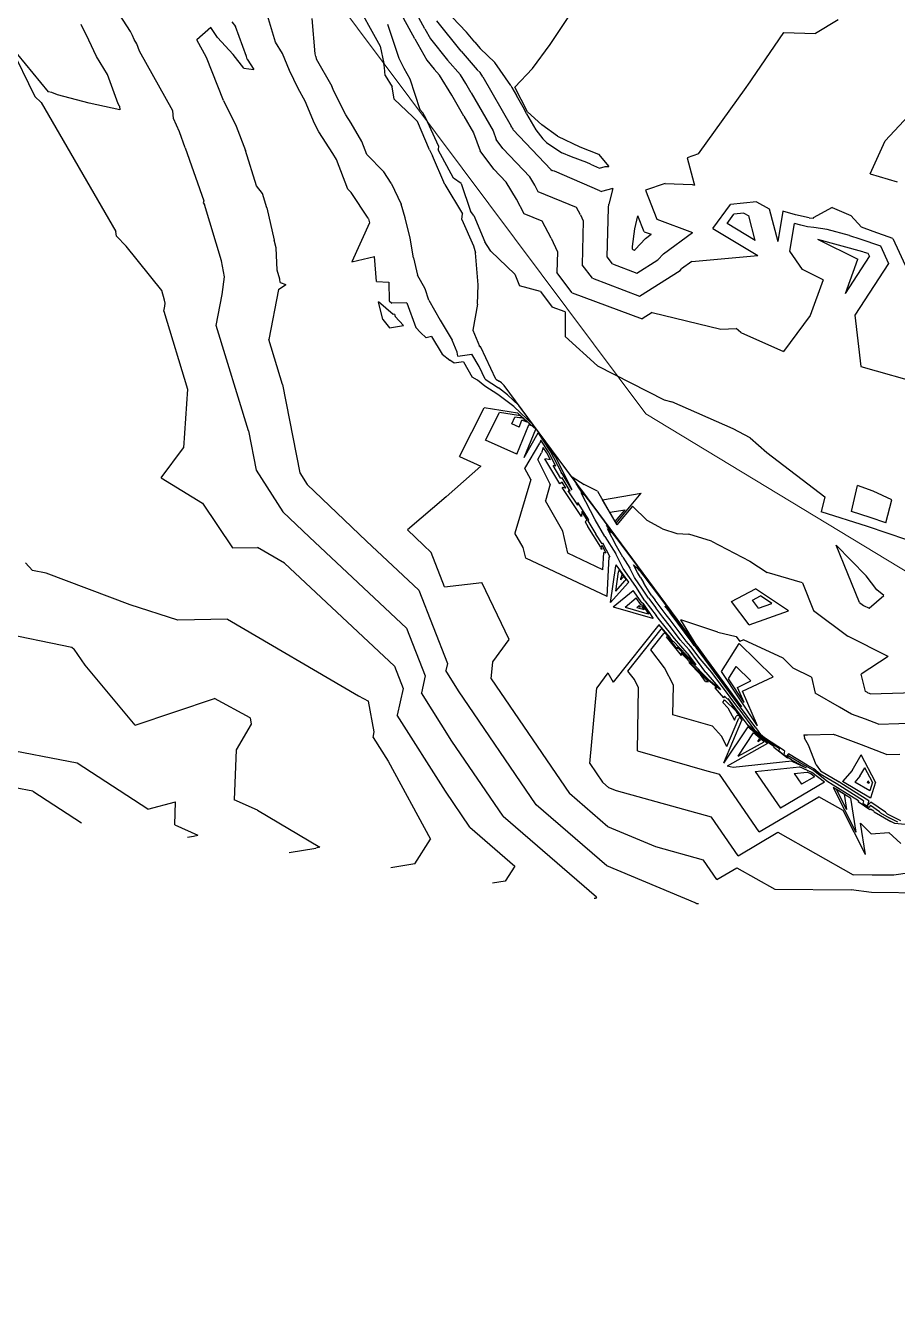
# Model space of a CAD drawing. Header units: metres. Extents: x -1120501 to 1198934, y -4928884 to 66998.
# Drawn here: x -935.7 to -781.3, y -424.5 to -196.8 of the extents above; entities that cross this region are included whole.
import ezdxf

# ---------------------------------------------------------------- set-up
doc = ezdxf.new("R2010")
doc.units = ezdxf.units.M
doc.layers.add('CL', color=5, linetype='Continuous')
doc.layers.add('SURF2CONTOURS', color=7, linetype='Continuous', lineweight=0)

msp = doc.modelspace()

# ---------------------------------------------------------------- linework, layer by layer
at = {"color": 7, "lineweight": 0}
msp.add_circle((-684.64, 190.5), 66807.04, dxfattribs=at)
at = {"layer": 'CL', "linetype": 'Continuous', "lineweight": 0}
msp.add_lwpolyline([(-1067.58, 367.8), (-1082.93, 319.26), (-1104.11, 221.68), (-1108.39, 149.1), (-1119.85, 75.24), (-1093.53, -4.65), (-914.22, -147.32), (-825.87, -265.54), (-744.42, -314.86), (-442.72, -367.63), (-277.08, -412.37), (-43.5, -540.29), (86.31, -636.55), (247.28, -699.7), (413.51, -706.37), (555.05, -769.61), (597.29, -868.97), (635.37, -929.41), (778.63, -1023.65), (803.38, -1108.38), (824.32, -1155.97), (872.87, -1163.59)], dxfattribs=at)
at = {"layer": 'SURF2CONTOURS', "color": 2, "linetype": 'Continuous', "lineweight": -3}
for p, q in [((-917.18, -197.83, 255.5), (-926.09, -183.85, 255.5)), ((-878.1, -191.08, 253.5), (-872.93, -200.38, 253.5)), ((-865.01, -197.33, 254.5), (-867.09, -193.54, 254.5)), ((-891.49, -199.72, 254.5), (-893.05, -194.37, 254.5)), ((-857.63, -197.91, 255.5), (-860.16, -195.24, 255.5)), ((-842.82, -200.1, 255.5), (-839.38, -194.97, 255.5)), ((-916.84, -198.52, 255.5), (-917.18, -197.83, 255.5)), ((-871.62, -196.52, 253.5), (-869.66, -202.52, 253.5)), ((-865.01, -197.33, 254.5), (-864.01, -199.12, 254.5)), ((-856.19, -199.7, 255.5), (-857.63, -197.91, 255.5)), ((-916.52, -199.22, 255.5), (-916.84, -198.52, 255.5)), ((-916.04, -199.99, 255.5), (-916.52, -199.22, 255.5)), ((-915.58, -201.27, 255.5), (-916.04, -199.99, 255.5)), ((-890.23, -201.7, 254.5), (-891.49, -199.72, 254.5)), ((-872.93, -200.38, 253.5), (-872.31, -203.49, 253.5)), ((-864.01, -199.12, 254.5), (-860.99, -202.88, 254.5)), ((-856.19, -199.7, 255.5), (-855.24, -200.81, 255.5)), ((-845.96, -204.34, 255.5), (-842.82, -200.1, 255.5)), ((-909.7, -211.84, 255.5), (-915.58, -201.27, 255.5)), ((-889.01, -204.69, 254.5), (-890.23, -201.7, 254.5)), ((-869.66, -202.52, 253.5), (-868.72, -204.32, 253.5)), ((-852.6, -203.32, 255.5), (-855.24, -200.81, 255.5)), ((-887.49, -207.91, 254.5), (-889.01, -204.69, 254.5)), ((-872.17, -204.2, 253.5), (-872.31, -203.49, 253.5)), ((-872.04, -205.57, 253.5), (-872.17, -204.2, 253.5)), ((-868.72, -204.32, 253.5), (-867.68, -206.18, 253.5)), ((-858.73, -205.51, 254.5), (-860.99, -202.88, 254.5)), ((-849.81, -207.39, 255.5), (-852.6, -203.32, 255.5)), ((-849.06, -207.64, 255.5), (-845.96, -204.34, 255.5)), ((-872.04, -205.57, 253.5), (-870.82, -207.6, 253.5)), ((-867.68, -206.18, 253.5), (-865.9, -211.62, 253.5)), ((-857.77, -207.04, 254.5), (-858.73, -205.51, 254.5)), ((-856.84, -208.66, 254.5), (-857.77, -207.04, 254.5)), ((-886.25, -210.13, 254.5), (-887.49, -207.91, 254.5)), ((-870.44, -209.77, 253.5), (-870.82, -207.6, 253.5)), ((-856.84, -208.66, 254.5), (-852.94, -215.41, 254.5)), ((-849.81, -207.39, 255.5), (-849.62, -207.73, 255.5)), ((-849.62, -207.73, 255.5), (-848.77, -209.13, 255.5)), ((-846.84, -212.02, 255.5), (-849.06, -207.64, 255.5)), ((-847.37, -211.65, 255.5), (-848.77, -209.13, 255.5)), ((-884.55, -214.13, 254.5), (-886.25, -210.13, 254.5)), ((-870.44, -209.77, 253.5), (-867.16, -212.92, 253.5)), ((-865.37, -212.22, 253.5), (-865.9, -211.62, 253.5)), ((-846.99, -212.41, 255.5), (-847.37, -211.65, 255.5)), ((-909.57, -213.23, 255.5), (-909.7, -211.84, 255.5)), ((-908.52, -215.55, 255.5), (-909.57, -213.23, 255.5)), ((-867.16, -212.92, 253.5), (-866.31, -213.72, 253.5)), ((-864.18, -218.78, 253.5), (-866.31, -213.72, 253.5)), ((-864.84, -213.14, 253.5), (-865.37, -212.22, 253.5)), ((-862.58, -218.07, 253.5), (-864.84, -213.14, 253.5)), ((-846.99, -212.41, 255.5), (-845.34, -215.21, 255.5)), ((-846.84, -212.02, 255.5), (-844.31, -214.35, 255.5)), ((-783.47, -217.15, 254.5), (-779.36, -212.76, 254.5)), ((-907.47, -218.39, 255.5), (-908.52, -215.55, 255.5)), ((-883.82, -215.57, 254.5), (-884.55, -214.13, 254.5)), ((-881.31, -219.41, 254.5), (-883.82, -215.57, 254.5)), ((-852.94, -215.41, 254.5), (-852.36, -216.96, 254.5)), ((-845.34, -215.21, 255.5), (-844.09, -216.82, 255.5)), ((-841.5, -216.35, 255.5), (-844.31, -214.35, 255.5)), ((-907.47, -218.39, 255.5), (-904.17, -227.78, 255.5)), ((-862.58, -218.07, 253.5), (-862.65, -218.75, 253.5)), ((-851.21, -218.51, 254.5), (-852.36, -216.96, 254.5)), ((-846.44, -223.57, 254.5), (-851.21, -218.51, 254.5)), ((-843.47, -217.49, 255.5), (-844.09, -216.82, 255.5)), ((-843.47, -217.49, 255.5), (-840.77, -219.3, 255.5)), ((-841.5, -216.35, 255.5), (-837.54, -218.22, 255.5)), ((-837.54, -218.22, 255.5), (-834.24, -219.53, 255.5)), ((-786.11, -223, 254.5), (-783.47, -217.15, 254.5)), ((-880.69, -220.48, 254.5), (-881.31, -219.41, 254.5)), ((-878.64, -225.76, 254.5), (-880.69, -220.48, 254.5)), ((-864.18, -218.78, 253.5), (-863.64, -219.82, 253.5)), ((-861.47, -224.88, 253.5), (-863.64, -219.82, 253.5)), ((-859.96, -223.78, 253.5), (-862.65, -218.75, 253.5)), ((-839.03, -219.98, 255.5), (-840.77, -219.3, 255.5)), ((-836.33, -221.02, 255.5), (-839.03, -219.98, 255.5)), ((-834.24, -219.53, 255.5), (-832.45, -221.74, 255.5)), ((-835.67, -221.3, 255.5), (-836.33, -221.02, 255.5)), ((-835.67, -221.3, 255.5), (-834.1, -221.99, 255.5)), ((-834.1, -221.99, 255.5), (-833.1, -221.72, 255.5)), ((-833.1, -221.72, 255.5), (-832.45, -221.74, 255.5)), ((-786.11, -223, 254.5), (-781.32, -224.44, 254.5)), ((-861.47, -224.88, 253.5), (-858.37, -230.1, 253.5)), ((-858.57, -224.71, 253.5), (-859.96, -223.78, 253.5)), ((-858.57, -224.71, 253.5), (-856.93, -229.66, 253.5)), ((-845.56, -225, 254.5), (-846.44, -223.57, 254.5)), ((-844.92, -226.22, 254.5), (-845.56, -225, 254.5)), ((-878.64, -225.76, 254.5), (-878.09, -226.32, 254.5)), ((-875.08, -230.88, 254.5), (-878.09, -226.32, 254.5)), ((-838.13, -229.01, 254.5), (-844.92, -226.22, 254.5)), ((-904.17, -227.78, 255.5), (-904.27, -228.16, 255.5)), ((-904.27, -228.16, 255.5), (-904.04, -228.45, 255.5)), ((-901.07, -238.44, 255.5), (-904.04, -228.45, 255.5)), ((-856.33, -230.4, 253.5), (-856.93, -229.66, 253.5)), ((-837.46, -230.29, 254.5), (-838.13, -229.01, 254.5)), ((-814, -232.68, 254.5), (-810.84, -228.43, 254.5)), ((-806.27, -228, 254.5), (-810.84, -228.43, 254.5)), ((-806.27, -228, 254.5), (-804.03, -229.22, 254.5)), ((-804.03, -229.22, 254.5), (-802.51, -235.01, 254.5)), ((-801.57, -229.63, 254.5), (-802.51, -235.01, 254.5)), ((-799.35, -230.28, 254.5), (-801.57, -229.63, 254.5)), ((-792.83, -228.96, 254.5), (-796.2, -230.8, 254.5)), ((-792.83, -228.96, 254.5), (-789.53, -230.38, 254.5)), ((-874.83, -231.72, 254.5), (-877.98, -238.61, 254.5)), ((-875.08, -230.88, 254.5), (-875.03, -231, 254.5)), ((-875.03, -231, 254.5), (-874.83, -231.72, 254.5)), ((-858.45, -231.08, 253.5), (-858.37, -230.1, 253.5)), ((-858.45, -231.08, 253.5), (-856.4, -235.77, 253.5)), ((-856.33, -230.4, 253.5), (-854.41, -235.05, 253.5)), ((-837.46, -230.29, 254.5), (-836.98, -231.32, 254.5)), ((-836.98, -231.32, 254.5), (-837.17, -239.11, 254.5)), ((-827.84, -232.74, 255.5), (-827.27, -230.48, 255.5)), ((-826.17, -233.27, 255.5), (-827.27, -230.48, 255.5)), ((-796.92, -230.8, 254.5), (-799.35, -230.28, 254.5)), ((-796.92, -230.8, 254.5), (-796.08, -230.9, 254.5)), ((-796.08, -230.9, 254.5), (-796.2, -230.8, 254.5)), ((-789.53, -230.38, 254.5), (-787.64, -232.49, 254.5)), ((-828.24, -235.87, 255.5), (-827.84, -232.74, 255.5)), ((-827.73, -236.41, 255.5), (-825.95, -234.47, 255.5)), ((-826.17, -233.27, 255.5), (-824.94, -233.73, 255.5)), ((-825.95, -234.47, 255.5), (-824.94, -233.73, 255.5)), ((-814, -232.68, 254.5), (-806.01, -237.5, 254.5)), ((-785.61, -233.25, 254.5), (-787.64, -232.49, 254.5)), ((-782.08, -234.48, 254.5), (-785.61, -233.25, 254.5)), ((-782.08, -234.48, 254.5), (-779.5, -240.11, 254.5)), ((-856.4, -235.77, 253.5), (-856.03, -237.04, 253.5)), ((-853.96, -235.73, 253.5), (-854.41, -235.05, 253.5)), ((-853.31, -236.72, 253.5), (-853.96, -235.73, 253.5)), ((-849.07, -240.82, 253.5), (-853.31, -236.72, 253.5)), ((-828.25, -236.38, 255.5), (-828.24, -235.87, 255.5)), ((-828.2, -236.45, 255.5), (-828.25, -236.38, 255.5)), ((-828.2, -236.45, 255.5), (-827.94, -236.55, 255.5)), ((-827.94, -236.55, 255.5), (-827.73, -236.41, 255.5)), ((-795.45, -234.59, 253.5), (-787.49, -236.77, 253.5)), ((-795.45, -234.59, 253.5), (-788.33, -238.16, 253.5)), ((-787.49, -236.77, 253.5), (-787.17, -236.87, 253.5)), ((-900.53, -241.29, 255.5), (-901.07, -238.44, 255.5)), ((-877.98, -238.61, 254.5), (-873.94, -237.67, 254.5)), ((-873.57, -242.11, 254.5), (-873.94, -237.67, 254.5)), ((-855.6, -242.67, 253.5), (-856.03, -237.04, 253.5)), ((-835.33, -241.53, 254.5), (-837.17, -239.11, 254.5)), ((-817.71, -238.53, 254.5), (-819.55, -239.87, 254.5)), ((-817.71, -238.53, 254.5), (-806.01, -237.5, 254.5)), ((-790.52, -244.19, 253.5), (-786.27, -237.64, 253.5)), ((-790.52, -244.19, 253.5), (-788.33, -238.16, 253.5)), ((-787.17, -236.87, 253.5), (-786.52, -237.09, 253.5)), ((-786.52, -237.09, 253.5), (-786.27, -237.64, 253.5)), ((-900.91, -244.39, 255.5), (-900.53, -241.29, 255.5)), ((-849.07, -240.82, 253.5), (-848.24, -242.87, 253.5)), ((-826.97, -244.66, 254.5), (-819.81, -240.15, 254.5)), ((-819.81, -240.15, 254.5), (-819.55, -239.87, 254.5)), ((-873.57, -242.11, 254.5), (-871.38, -242.19, 254.5)), ((-871.38, -242.19, 254.5), (-871.32, -245.54, 254.5)), ((-855.68, -246.12, 253.5), (-855.6, -242.67, 253.5)), ((-844.54, -243.89, 253.5), (-848.24, -242.87, 253.5)), ((-835.33, -241.53, 254.5), (-826.97, -244.66, 254.5)), ((-901.97, -249.87, 255.5), (-900.91, -244.39, 255.5)), ((-871.32, -245.54, 254.5), (-870.89, -245.91, 254.5)), ((-868.19, -245.85, 254.5), (-870.89, -245.91, 254.5)), ((-868.19, -245.85, 254.5), (-866.63, -250.24, 254.5)), ((-844.54, -243.89, 253.5), (-842.47, -246.61, 253.5)), ((-855.68, -246.12, 253.5), (-856.52, -250.73, 253.5)), ((-840.19, -247.46, 253.5), (-842.47, -246.61, 253.5)), ((-840.19, -247.46, 253.5), (-840.17, -251.86, 253.5)), ((-896.24, -268.57, 255.5), (-901.97, -249.87, 255.5)), ((-865.81, -251.13, 254.5), (-866.63, -250.24, 254.5)), ((-864.77, -252.07, 254.5), (-865.81, -251.13, 254.5)), ((-863.82, -251.82, 254.5), (-864.77, -252.07, 254.5)), ((-863.82, -251.82, 254.5), (-861.98, -254.99, 254.5)), ((-856.52, -250.73, 253.5), (-855.32, -253.57, 253.5)), ((-834.46, -257.03, 253.5), (-840.17, -251.86, 253.5)), ((-861.98, -254.99, 254.5), (-860.6, -256, 254.5)), ((-855.31, -253.61, 253.5), (-855.32, -253.57, 253.5)), ((-855.31, -253.61, 253.5), (-855.16, -253.59, 253.5)), ((-855.08, -253.72, 253.5), (-855.16, -253.59, 253.5)), ((-852.47, -259.37, 253.5), (-855.08, -253.72, 253.5)), ((-859.84, -256.57, 254.5), (-860.6, -256, 254.5)), ((-858.2, -256.35, 254.5), (-859.84, -256.57, 254.5)), ((-858.2, -256.35, 254.5), (-856.64, -259.03, 254.5)), ((-834.46, -257.03, 253.5), (-822.65, -263.06, 253.5)), ((-855.72, -259.57, 254.5), (-856.64, -259.03, 254.5)), ((-854.37, -260.65, 254.5), (-855.72, -259.57, 254.5)), ((-852.47, -259.37, 253.5), (-851.86, -259.75, 253.5)), ((-852.07, -262.08, 254.5), (-854.37, -260.65, 254.5)), ((-851.45, -260.06, 253.5), (-851.86, -259.75, 253.5)), ((-850.95, -260.54, 253.5), (-851.45, -260.06, 253.5)), ((-825.83, -294.54, 253.5), (-850.95, -260.54, 253.5)), ((-849.24, -264.21, 254.5), (-852.07, -262.08, 254.5)), ((-822.65, -263.06, 253.5), (-821.24, -263.42, 253.5)), ((-810.4, -268.22, 253.5), (-821.24, -263.42, 253.5)), ((-858.86, -273.11, 254.5), (-854.49, -264.5, 254.5)), ((-848.61, -265.43, 254.5), (-854.49, -264.5, 254.5)), ((-849.64, -267.31, 253.5), (-849.05, -266.13, 253.5)), ((-845.78, -267.54, 254.5), (-849.24, -264.21, 254.5)), ((-848.25, -266.26, 253.5), (-849.05, -266.13, 253.5)), ((-848.52, -265.43, 254.5), (-848.61, -265.43, 254.5)), ((-845.29, -268.32, 254.5), (-848.52, -265.43, 254.5)), ((-847.74, -266.24, 253.5), (-848.25, -266.26, 253.5)), ((-846.87, -267.03, 253.5), (-847.74, -266.24, 253.5)), ((-896.24, -268.57, 255.5), (-894.89, -275.52, 255.5)), ((-848.32, -267.9, 253.5), (-849.64, -267.31, 253.5)), ((-848.32, -267.9, 253.5), (-847.81, -266.65, 253.5)), ((-846.87, -267.03, 253.5), (-847.81, -266.65, 253.5)), ((-845.4, -268.28, 254.5), (-847.48, -273.31, 254.5)), ((-842.74, -271.66, 254.5), (-845.78, -267.54, 254.5)), ((-845.29, -268.32, 254.5), (-845.4, -268.28, 254.5)), ((-807.37, -269.81, 253.5), (-810.4, -268.22, 253.5)), ((-844.98, -268.98, 254.5), (-847.48, -273.31, 254.5)), ((-844.95, -268.86, 254.5), (-844.98, -268.98, 254.5)), ((-842.79, -272.06, 254.5), (-844.95, -268.86, 254.5)), ((-841.9, -273.17, 254.5), (-843.59, -270.53, 254.5)), ((-843.37, -270.82, 254.5), (-843.59, -270.53, 254.5)), ((-842.74, -271.66, 254.5), (-843.37, -270.82, 254.5)), ((-807.37, -269.81, 253.5), (-804.42, -272.38, 253.5)), ((-858.86, -273.11, 254.5), (-855.13, -274.78, 254.5)), ((-845.03, -273.62, 253.5), (-844.37, -272.47, 253.5)), ((-844.06, -271.47, 253.5), (-844.37, -272.47, 253.5)), ((-843.39, -272.46, 253.5), (-844.06, -271.47, 253.5)), ((-842.78, -273.67, 253.5), (-843.39, -272.46, 253.5)), ((-840.83, -275.95, 254.5), (-842.79, -272.06, 254.5)), ((-841.95, -273.11, 254.5), (-838.99, -278.92, 254.5)), ((-841.9, -273.17, 254.5), (-841.95, -273.11, 254.5)), ((-804.42, -272.38, 253.5), (-794.17, -280.22, 253.5)), ((-894.89, -275.52, 255.5), (-890.17, -282.88, 255.5)), ((-855.13, -274.78, 254.5), (-861.25, -280.25, 254.5)), ((-842.8, -277.97, 253.5), (-845.03, -273.62, 253.5)), ((-841.13, -277.91, 253.5), (-843.76, -273.49, 253.5)), ((-842.78, -273.67, 253.5), (-843.76, -273.49, 253.5)), ((-840.68, -277.65, 253.5), (-841.13, -277.91, 253.5)), ((-840.77, -276.09, 254.5), (-840.86, -275.94, 254.5)), ((-840.83, -275.95, 254.5), (-840.86, -275.94, 254.5)), ((-840.75, -276.08, 254.5), (-840.77, -276.09, 254.5)), ((-840.75, -276.08, 254.5), (-839.04, -278.91, 254.5)), ((-840.03, -278.72, 253.5), (-840.68, -277.65, 253.5)), ((-842.8, -277.97, 253.5), (-843.67, -280.93, 253.5)), ((-837.25, -283.74, 253.5), (-840.72, -278.59, 253.5)), ((-840.03, -278.72, 253.5), (-840.72, -278.59, 253.5)), ((-839.04, -278.91, 254.5), (-838.99, -278.92, 254.5)), ((-833.56, -280.74, 253.5), (-826.67, -279.6, 253.5)), ((-831.15, -284.9, 253.5), (-826.67, -279.6, 253.5)), ((-861.25, -280.25, 254.5), (-868.1, -286.09, 254.5)), ((-840.59, -286.33, 253.5), (-843.67, -280.93, 253.5)), ((-831.15, -284.9, 253.5), (-833.56, -280.74, 253.5)), ((-794.17, -280.22, 253.5), (-794.8, -282.88, 253.5)), ((-885.48, -287.37, 255.5), (-890.17, -282.88, 255.5)), ((-837.22, -282.82, 253.5), (-837.25, -283.74, 253.5)), ((-836.26, -284.34, 253.5), (-837.22, -282.82, 253.5)), ((-836.26, -284.34, 253.5), (-836.64, -284.68, 253.5)), ((-786.57, -285.49, 253.5), (-794.8, -282.88, 253.5)), ((-868.1, -286.09, 254.5), (-865.28, -288.79, 254.5)), ((-839.68, -290.22, 253.5), (-840.59, -286.33, 253.5)), ((-836.64, -284.68, 253.5), (-836.14, -285.51, 253.5)), ((-833.84, -289.13, 253.5), (-836.14, -285.51, 253.5)), ((-831.98, -286.59, 253.5), (-832.84, -285.24, 253.5)), ((-831.03, -287.63, 253.5), (-832.84, -285.24, 253.5)), ((-831.09, -288.99, 253.5), (-832.67, -285.89, 253.5)), ((-831.98, -286.59, 253.5), (-832.67, -285.89, 253.5)), ((-779.62, -287.84, 253.5), (-786.57, -285.49, 253.5)), ((-885.48, -287.37, 255.5), (-868.25, -303.51, 255.5)), ((-865.28, -288.79, 254.5), (-863.91, -290.07, 254.5)), ((-833.59, -288.88, 253.5), (-833.84, -289.13, 253.5)), ((-832.9, -290.2, 253.5), (-833.59, -288.88, 253.5)), ((-829.97, -290.9, 253.5), (-831.09, -288.99, 253.5)), ((-825.83, -294.54, 253.5), (-831.03, -287.63, 253.5)), ((-788, -298.93, 253.5), (-792.12, -288.81, 253.5)), ((-786.83, -294.25, 253.5), (-792.12, -288.81, 253.5)), ((-861.53, -296.19, 254.5), (-863.91, -290.07, 254.5)), ((-833.47, -293.14, 253.5), (-839.68, -290.22, 253.5)), ((-833.47, -293.14, 253.5), (-833.31, -290.12, 253.5)), ((-832.9, -290.2, 253.5), (-833.31, -290.12, 253.5)), ((-829.97, -290.9, 253.5), (-828.72, -292.88, 253.5)), ((-935.75, -291.9, 256.5), (-934.53, -293.26, 256.5)), ((-932.1, -293.75, 256.5), (-934.53, -293.26, 256.5)), ((-917.25, -299.37, 256.5), (-932.1, -293.75, 256.5)), ((-831.21, -296.94, 253.5), (-830.73, -293.55, 253.5)), ((-830.6, -293.09, 253.5), (-830.73, -293.55, 253.5)), ((-829.33, -294.86, 253.5), (-830.6, -293.09, 253.5)), ((-827.88, -294.53, 253.5), (-828.72, -292.88, 253.5)), ((-861.53, -296.19, 254.5), (-854.94, -295.43, 254.5)), ((-850.06, -305.51, 254.5), (-854.94, -295.43, 254.5)), ((-831.21, -296.94, 253.5), (-829.58, -295.13, 253.5)), ((-829.33, -294.86, 253.5), (-829.58, -295.13, 253.5)), ((-826.45, -296.59, 253.5), (-827.88, -294.53, 253.5)), ((-784.95, -296.71, 253.5), (-786.83, -294.25, 253.5)), ((-829.55, -299.79, 253.5), (-827.59, -298.15, 253.5)), ((-826.68, -299.43, 253.5), (-827.59, -298.15, 253.5)), ((-825.4, -298.21, 253.5), (-826.45, -296.59, 253.5)), ((-825.4, -298.21, 253.5), (-824.11, -299.91, 253.5)), ((-806.99, -298.55, 253.5), (-805.53, -297.79, 253.5)), ((-803.52, -299.12, 253.5), (-805.53, -297.79, 253.5)), ((-786.3, -299.96, 253.5), (-783.72, -297.71, 253.5)), ((-783.72, -297.71, 253.5), (-784.95, -296.71, 253.5)), ((-908.8, -302.06, 256.5), (-917.25, -299.37, 256.5)), ((-829.55, -299.79, 253.5), (-825.67, -300.88, 253.5)), ((-826.47, -299.41, 253.5), (-826.68, -299.43, 253.5)), ((-826.47, -299.41, 253.5), (-825.36, -301, 253.5)), ((-822.86, -301.57, 253.5), (-824.11, -299.91, 253.5)), ((-822.48, -299.59, 252.5), (-822.06, -300.01, 252.5)), ((-822.48, -299.59, 252.5), (-821.64, -300.7, 252.5)), ((-822.06, -300.01, 252.5), (-822.1, -299.95, 252.5)), ((-818.69, -304.44, 252.5), (-822.1, -299.95, 252.5)), ((-805.93, -299.98, 253.5), (-806.99, -298.55, 253.5)), ((-805.93, -299.98, 253.5), (-803.52, -299.12, 253.5)), ((-788, -298.93, 253.5), (-787.28, -299.46, 253.5)), ((-787.28, -299.46, 253.5), (-786.3, -299.96, 253.5)), ((-899.98, -301.88, 256.5), (-908.8, -302.06, 256.5)), ((-899.98, -301.88, 256.5), (-876.79, -315.49, 256.5)), ((-825.36, -301, 253.5), (-825.67, -300.88, 253.5)), ((-821.49, -303.25, 253.5), (-822.86, -301.57, 253.5)), ((-821.58, -300.77, 252.5), (-821.64, -300.7, 252.5)), ((-817.68, -306.04, 252.5), (-821.58, -300.77, 252.5)), ((-816.81, -306.63, 252.5), (-819.69, -302.02, 252.5)), ((-813.11, -304.19, 252.5), (-819.69, -302.02, 252.5)), ((-868.25, -303.51, 255.5), (-864.96, -311.97, 255.5)), ((-829.03, -311.12, 253.5), (-823.13, -303.69, 253.5)), ((-823.04, -303.55, 253.5), (-823.13, -303.69, 253.5)), ((-821.76, -305.01, 253.5), (-823.04, -303.55, 253.5)), ((-821.76, -305.01, 253.5), (-821.9, -305.09, 253.5)), ((-820.29, -307.15, 253.5), (-821.9, -305.09, 253.5)), ((-819.77, -305.58, 253.5), (-821.49, -303.25, 253.5)), ((-808.92, -317.42, 252.5), (-818.69, -304.44, 252.5)), ((-813.11, -304.19, 252.5), (-809.88, -304.95, 252.5)), ((-809.88, -304.95, 252.5), (-809.22, -305.84, 252.5)), ((-852.99, -309.49, 254.5), (-850.06, -305.51, 254.5)), ((-818.79, -308.44, 253.5), (-820.32, -306.86, 253.5)), ((-820.32, -306.86, 253.5), (-820.29, -307.15, 253.5)), ((-818.22, -307.35, 253.5), (-819.77, -305.58, 253.5)), ((-815.21, -311.37, 253.5), (-818.22, -307.35, 253.5)), ((-817.54, -306.2, 252.5), (-817.68, -306.04, 252.5)), ((-817.28, -306.55, 252.5), (-817.54, -306.2, 252.5)), ((-816.94, -306.95, 252.5), (-817.28, -306.55, 252.5)), ((-806.4, -321.15, 252.5), (-816.94, -306.95, 252.5)), ((-816.81, -306.63, 252.5), (-815.2, -308.92, 252.5)), ((-812.46, -311.16, 252.5), (-809.33, -306.19, 252.5)), ((-803.33, -312.1, 252.5), (-809.33, -306.19, 252.5)), ((-808.54, -305.59, 252.5), (-809.22, -305.84, 252.5)), ((-801.54, -308.8, 252.5), (-808.54, -305.59, 252.5)), ((-853.26, -312.47, 254.5), (-852.99, -309.49, 254.5)), ((-815.56, -311.83, 253.5), (-818.79, -308.44, 253.5)), ((-818.28, -309.57, 252.5), (-816.21, -311.7, 252.5)), ((-818.28, -309.57, 252.5), (-815, -312.75, 252.5)), ((-815.2, -308.92, 252.5), (-808.92, -317.42, 252.5)), ((-801.54, -308.8, 252.5), (-799.79, -310.56, 252.5)), ((-864.96, -311.97, 255.5), (-865.6, -314.96, 255.5)), ((-827.89, -312.62, 253.5), (-829.03, -311.12, 253.5)), ((-815.3, -312.97, 252.5), (-816.21, -311.7, 252.5)), ((-814.75, -312.61, 253.5), (-815.56, -311.83, 253.5)), ((-815.21, -311.37, 253.5), (-812.62, -314.38, 253.5)), ((-806.1, -320.8, 252.5), (-812.46, -311.16, 252.5)), ((-796.54, -312.21, 252.5), (-799.79, -310.56, 252.5)), ((-853.26, -312.47, 254.5), (-839.4, -332.79, 254.5)), ((-827.15, -314.06, 253.5), (-827.89, -312.62, 253.5)), ((-827.34, -325.24, 253.5), (-827.15, -314.06, 253.5)), ((-815.3, -312.97, 252.5), (-814.78, -312.93, 252.5)), ((-814.78, -312.93, 252.5), (-815, -312.75, 252.5)), ((-814.75, -312.61, 253.5), (-812.62, -314.38, 253.5)), ((-808.73, -314.67, 252.5), (-803.33, -312.1, 252.5)), ((-796.54, -312.21, 252.5), (-795.85, -314.99, 252.5)), ((-876.79, -315.49, 256.5), (-875.02, -316.46, 256.5)), ((-873.99, -321.87, 256.5), (-875.02, -316.46, 256.5)), ((-860.22, -323.49, 255.5), (-865.6, -314.96, 255.5)), ((-812.24, -316.69, 252.5), (-811.93, -316.18, 252.5)), ((-811.93, -316.18, 252.5), (-809.89, -318.23, 252.5)), ((-807.76, -320.75, 253.5), (-811.27, -315.99, 253.5)), ((-808.82, -319.82, 253.5), (-811.27, -315.99, 253.5)), ((-806.1, -320.8, 252.5), (-808.73, -314.67, 252.5)), ((-791.56, -317.49, 252.5), (-795.85, -314.99, 252.5)), ((-812.24, -316.69, 252.5), (-811.37, -317.64, 252.5)), ((-811.37, -317.64, 252.5), (-810.18, -319.82, 252.5)), ((-809.89, -318.23, 252.5), (-809.47, -318.89, 252.5)), ((-789.43, -318.71, 252.5), (-791.56, -317.49, 252.5)), ((-786.97, -319.6, 252.5), (-789.43, -318.71, 252.5)), ((-808.93, -319.87, 253.5), (-812.11, -327.43, 253.5)), ((-807.81, -320.96, 253.5), (-812.11, -327.43, 253.5)), ((-810.18, -319.82, 252.5), (-809.87, -319.07, 252.5)), ((-809.47, -318.89, 252.5), (-809.87, -319.07, 252.5)), ((-808.82, -319.82, 253.5), (-808.93, -319.87, 253.5)), ((-804.3, -323.94, 253.5), (-807.81, -320.96, 253.5)), ((-804.12, -323.84, 253.5), (-807.76, -320.75, 253.5)), ((-784.66, -320.49, 252.5), (-786.97, -319.6, 252.5)), ((-784.66, -320.49, 252.5), (-777.46, -320.29, 252.5)), ((-874.2, -322.84, 256.5), (-873.99, -321.87, 256.5)), ((-874.2, -322.84, 256.5), (-871.51, -327.09, 256.5)), ((-806.4, -321.15, 252.5), (-805.53, -322.34, 252.5)), ((-806.03, -323.55, 252.5), (-805.73, -323.11, 252.5)), ((-806.03, -323.55, 252.5), (-805.53, -323.28, 252.5)), ((-805.53, -323.28, 252.5), (-805.73, -323.11, 252.5)), ((-804.84, -322.92, 252.5), (-805.53, -322.34, 252.5)), ((-801.29, -325.23, 252.5), (-804.84, -322.92, 252.5)), ((-926.64, -327.42, 257.5), (-943.82, -324.13, 257.5)), ((-851.16, -336.78, 255.5), (-860.22, -323.49, 255.5)), ((-827.34, -325.24, 253.5), (-815.06, -328.76, 253.5)), ((-804.3, -323.94, 253.5), (-811.46, -327.95, 253.5)), ((-803.18, -324.45, 253.5), (-804.12, -323.84, 253.5)), ((-803.18, -324.45, 253.5), (-803.21, -324.64, 253.5)), ((-800.76, -326.54, 253.5), (-803.21, -324.64, 253.5)), ((-801.29, -325.23, 252.5), (-801.42, -325.94, 252.5)), ((-914.13, -335.59, 257.5), (-926.64, -327.42, 257.5)), ((-871.51, -327.09, 256.5), (-864, -340.85, 256.5)), ((-800.03, -327.09, 253.5), (-810.42, -328.18, 253.5)), ((-801.03, -326.25, 252.5), (-801.42, -325.94, 252.5)), ((-800.6, -325.78, 252.5), (-801.03, -326.25, 252.5)), ((-800.68, -326.45, 253.5), (-800.76, -326.54, 253.5)), ((-800.04, -326.84, 253.5), (-800.68, -326.45, 253.5)), ((-797.31, -327.75, 252.5), (-800.6, -325.78, 252.5)), ((-800.04, -326.84, 253.5), (-797.47, -328.27, 253.5)), ((-800.03, -327.09, 253.5), (-797.47, -328.27, 253.5)), ((-796.13, -328.41, 252.5), (-797.31, -327.75, 252.5)), ((-815.06, -328.76, 253.5), (-812.81, -329.39, 253.5)), ((-805.77, -339.59, 253.5), (-812.81, -329.39, 253.5)), ((-810.42, -328.18, 253.5), (-811.46, -327.95, 253.5)), ((-799.57, -329.27, 252.5), (-797.29, -329.02, 252.5)), ((-799.57, -329.27, 252.5), (-798.27, -331.16, 252.5)), ((-796, -329.83, 252.5), (-798.27, -331.16, 252.5)), ((-796.64, -329.32, 252.5), (-797.29, -329.02, 252.5)), ((-796, -329.83, 252.5), (-796.64, -329.32, 252.5)), ((-794.98, -329.34, 252.5), (-796.13, -328.41, 252.5)), ((-792.15, -331.01, 252.5), (-794.98, -329.34, 252.5)), ((-787.93, -329.72, 252.5), (-788.85, -330.77, 252.5)), ((-787.93, -329.72, 252.5), (-787.07, -328.23, 252.5)), ((-785.73, -330.81, 252.5), (-787.07, -328.23, 252.5)), ((-792.16, -332.04, 252.5), (-790.33, -335.64, 252.5)), ((-790.75, -332.9, 252.5), (-792.16, -332.04, 252.5)), ((-790.37, -332.12, 252.5), (-792.15, -331.01, 252.5)), ((-787.29, -334.08, 252.5), (-790.37, -332.12, 252.5)), ((-786.2, -332.31, 252.5), (-788.85, -330.77, 252.5)), ((-785.73, -330.81, 252.5), (-786.2, -332.31, 252.5)), ((-914.13, -335.59, 257.5), (-909.17, -334.25, 257.5)), ((-909.34, -338.35, 257.5), (-909.17, -334.25, 257.5)), ((-832.59, -338.69, 254.5), (-839.4, -332.79, 254.5)), ((-805.77, -339.59, 253.5), (-795.23, -333.39, 253.5)), ((-790.91, -335.83, 253.5), (-795.23, -333.39, 253.5)), ((-790.75, -332.9, 252.5), (-790.33, -335.64, 252.5)), ((-787.29, -334.08, 252.5), (-787.44, -334.57, 252.5)), ((-786.37, -335.29, 252.5), (-787.44, -334.57, 252.5)), ((-851.16, -336.78, 255.5), (-834.63, -351.09, 255.5)), ((-786.95, -343.6, 253.5), (-790.91, -335.83, 253.5)), ((-786.04, -334.94, 252.5), (-786.37, -335.29, 252.5)), ((-784.45, -336.02, 252.5), (-786.04, -334.94, 252.5)), ((-784.45, -336.02, 252.5), (-784.29, -336.21, 252.5)), ((-784.29, -336.21, 252.5), (-782.77, -337.09, 252.5)), ((-909.34, -338.35, 257.5), (-905.25, -340.15, 257.5)), ((-824.09, -342.25, 254.5), (-832.59, -338.69, 254.5)), ((-786.95, -343.6, 253.5), (-787.82, -338.03, 253.5)), ((-785.92, -339.92, 253.5), (-787.82, -338.03, 253.5)), ((-781.21, -337.87, 252.5), (-782.77, -337.09, 252.5)), ((-907.08, -340.51, 257.5), (-905.99, -340.33, 257.5)), ((-905.99, -340.33, 257.5), (-905.25, -340.15, 257.5)), ((-866.79, -345.25, 256.5), (-864, -340.85, 256.5)), ((-785.92, -339.92, 253.5), (-782.79, -339.68, 253.5)), ((-780.71, -341.64, 253.5), (-782.79, -339.68, 253.5)), ((-815.63, -344.59, 254.5), (-824.09, -342.25, 254.5)), ((-866.79, -345.25, 256.5), (-871.06, -345.96, 256.5)), ((-813.27, -348.02, 254.5), (-815.63, -344.59, 254.5)), ((-813.27, -348.02, 254.5), (-809.72, -345.94, 254.5)), ((-809.72, -345.94, 254.5), (-803.01, -349.74, 254.5)), ((-803.01, -349.74, 254.5), (-789.48, -349.87, 254.5)), ((-785.91, -350.31, 254.5), (-789.48, -349.87, 254.5)), ((-775.55, -350.45, 254.5), (-785.91, -350.31, 254.5)), ((-834.8, -351.37, 255.5), (-835.04, -351.41, 255.5)), ((-834.63, -351.09, 255.5), (-834.8, -351.37, 255.5))]:
    msp.add_line(p, q, dxfattribs=at)
at = {"layer": 'SURF2CONTOURS', "color": 4, "linetype": 'Continuous', "lineweight": -3}
for p, q in [((-866.77, -199.13, 254), (-871.15, -191.1, 254)), ((-884.43, -201.74, 254), (-884.98, -195.49, 254)), ((-791.79, -195.75, 255), (-795.79, -198.17, 255)), ((-924.53, -199.35, 256), (-925.92, -196.54, 256)), ((-902.95, -197.1, 255), (-905.39, -199.29, 255)), ((-901.77, -198.88, 255), (-902.95, -197.1, 255)), ((-899.2, -196.08, 255), (-898.54, -196.9, 255)), ((-896.62, -202.26, 255), (-898.54, -196.9, 255)), ((-858.59, -201.29, 255), (-862.9, -195.92, 255)), ((-801.46, -197.97, 255), (-807.99, -207.5, 255)), ((-801.46, -197.97, 255), (-795.79, -198.17, 255)), ((-938.57, -200.21, 256), (-931.75, -208.47, 256)), ((-938.57, -200.21, 256), (-934.13, -209.33, 256)), ((-923.21, -202.24, 256), (-924.53, -199.35, 256)), ((-903.69, -202.42, 255), (-905.39, -199.29, 255)), ((-899, -201.85, 255), (-901.77, -198.88, 255)), ((-866.77, -199.13, 254), (-864.65, -202.9, 254)), ((-921.25, -205.41, 256), (-923.21, -202.24, 256)), ((-900.71, -210.03, 255), (-903.69, -202.42, 255)), ((-897.12, -204.29, 255), (-899, -201.85, 255)), ((-896.49, -202.73, 255), (-896.62, -202.26, 255)), ((-884.33, -202.24, 254), (-884.43, -201.74, 254)), ((-884.33, -202.24, 254), (-884.25, -202.65, 254)), ((-884.25, -202.65, 254), (-881.53, -207.51, 254)), ((-858.59, -201.29, 255), (-855.74, -204.61, 255)), ((-897.12, -204.29, 255), (-895.32, -204.55, 255)), ((-896.49, -202.73, 255), (-895.32, -204.55, 255)), ((-864.65, -202.9, 254), (-863.39, -204.46, 254)), ((-862.45, -205.56, 254), (-863.39, -204.46, 254)), ((-855.25, -205.07, 255), (-855.74, -204.61, 255)), ((-919.34, -210.64, 256), (-921.25, -205.41, 256)), ((-860.25, -209.07, 254), (-862.45, -205.56, 254)), ((-854.73, -205.83, 255), (-855.25, -205.07, 255)), ((-854.73, -205.83, 255), (-849.72, -214.59, 255)), ((-934.13, -209.33, 256), (-932.98, -210.38, 256)), ((-931.12, -208.61, 256), (-931.75, -208.47, 256)), ((-930.09, -209, 256), (-931.12, -208.61, 256)), ((-924.51, -210.49, 256), (-930.09, -209, 256)), ((-881.17, -208.35, 254), (-881.53, -207.51, 254)), ((-879.02, -212.59, 254), (-881.17, -208.35, 254)), ((-858.12, -212.78, 254), (-860.25, -209.07, 254)), ((-816.53, -219.45, 255), (-808.09, -207.73, 255)), ((-808.11, -207.61, 255), (-807.99, -207.5, 255)), ((-808.11, -207.61, 255), (-808.09, -207.73, 255)), ((-932.98, -210.38, 256), (-919.79, -233.26, 256)), ((-919.05, -211.69, 256), (-924.51, -210.49, 256)), ((-919.11, -211.04, 256), (-919.34, -210.64, 256)), ((-919.11, -211.04, 256), (-919.05, -211.69, 256)), ((-900.71, -210.03, 255), (-898.44, -214.6, 255)), ((-878.09, -214.02, 254), (-879.02, -212.59, 254)), ((-876.21, -217.27, 254), (-878.09, -214.02, 254)), ((-858.12, -212.78, 254), (-856.4, -215.76, 254)), ((-898.44, -214.6, 255), (-896.79, -218.9, 255)), ((-856.4, -215.76, 254), (-855.21, -218.97, 254)), ((-849.61, -214.77, 255), (-849.72, -214.59, 255)), ((-849.61, -214.77, 255), (-849.54, -214.91, 255)), ((-849.54, -214.91, 255), (-849.43, -215.1, 255)), ((-849.43, -215.1, 255), (-849.35, -215.2, 255)), ((-842.73, -222.25, 255), (-849.35, -215.2, 255)), ((-875.31, -219.6, 254), (-876.21, -217.27, 254)), ((-894.85, -225.16, 255), (-896.79, -218.9, 255)), ((-875.31, -219.6, 254), (-872.27, -222.66, 254)), ((-852.82, -222.2, 254), (-855.21, -218.97, 254)), ((-816.53, -219.45, 255), (-818.52, -220.17, 255)), ((-818.52, -220.17, 255), (-817.38, -224.63, 255)), ((-870.96, -224.65, 254), (-872.27, -222.66, 254)), ((-850.64, -224.51, 254), (-852.82, -222.2, 254)), ((-842.73, -222.25, 255), (-842.48, -222.41, 255)), ((-842.33, -222.47, 255), (-842.48, -222.41, 255)), ((-842.08, -222.57, 255), (-842.33, -222.47, 255)), ((-834.04, -226.01, 255), (-842.08, -222.57, 255)), ((-893.8, -226.52, 255), (-894.85, -225.16, 255)), ((-870.96, -224.65, 254), (-869.2, -228.37, 254)), ((-848.78, -227.52, 254), (-850.64, -224.51, 254)), ((-822.47, -224.73, 255), (-825.91, -225.94, 255)), ((-822.47, -224.73, 255), (-817.66, -224.92, 255)), ((-817.66, -224.92, 255), (-817.26, -225.02, 255)), ((-817.38, -224.63, 255), (-817.26, -225.02, 255)), ((-893.03, -229.07, 255), (-893.8, -226.52, 255)), ((-847.43, -230.1, 254), (-848.78, -227.52, 254)), ((-834.04, -226.01, 255), (-833.71, -226.16, 255)), ((-831.71, -225.61, 255), (-833.71, -226.16, 255)), ((-831.71, -225.61, 255), (-832.41, -228.39, 255)), ((-825.91, -225.94, 255), (-823.9, -231.06, 255)), ((-893.03, -229.07, 255), (-891.73, -234.75, 255)), ((-868.52, -230.79, 254), (-869.2, -228.37, 254)), ((-832.71, -237.75, 255), (-832.49, -229.04, 255)), ((-832.49, -229.04, 255), (-832.41, -228.39, 255)), ((-808.51, -230, 254), (-810.27, -230.17, 254)), ((-808.51, -230, 254), (-807.65, -230.47, 254)), ((-867.63, -234.44, 254), (-868.52, -230.79, 254)), ((-844.26, -231.41, 254), (-847.43, -230.1, 254)), ((-842.67, -234.42, 254), (-844.26, -231.41, 254)), ((-823.9, -231.06, 255), (-817.61, -233.43, 255)), ((-811.48, -231.8, 254), (-810.27, -230.17, 254)), ((-806.51, -234.8, 254), (-811.48, -231.8, 254)), ((-806.51, -234.8, 254), (-807.65, -230.47, 254)), ((-800.37, -236.74, 254), (-799.51, -231.82, 254)), ((-798.43, -232.13, 254), (-799.51, -231.82, 254)), ((-797.25, -232.39, 254), (-798.43, -232.13, 254)), ((-919.64, -234.08, 256), (-919.79, -233.26, 256)), ((-917.93, -235.81, 256), (-919.64, -234.08, 256)), ((-867.04, -237.89, 254), (-867.63, -234.44, 254)), ((-842.67, -234.42, 254), (-841.54, -236.83, 254)), ((-822.75, -237.17, 255), (-817.61, -233.43, 255)), ((-796.1, -232.52, 254), (-797.25, -232.39, 254)), ((-793.72, -232.88, 254), (-796.1, -232.52, 254)), ((-789.76, -233.97, 254), (-793.72, -232.88, 254)), ((-789.76, -233.97, 254), (-787.94, -234.52, 254)), ((-787.94, -234.52, 254), (-784.3, -235.79, 254)), ((-911.63, -243.71, 256), (-917.93, -235.81, 256)), ((-891.38, -236.15, 255), (-891.73, -234.75, 255)), ((-891.16, -240.11, 255), (-891.38, -236.15, 255)), ((-841.54, -236.83, 254), (-841.63, -240.48, 254)), ((-798.12, -239.95, 254), (-800.37, -236.74, 254)), ((-784.3, -235.79, 254), (-782.89, -238.88, 254)), ((-867.04, -237.89, 254), (-866.35, -240.96, 254)), ((-831.76, -238.99, 255), (-832.71, -237.75, 255)), ((-831.76, -238.99, 255), (-827.46, -240.6, 255)), ((-827.46, -240.6, 255), (-823.77, -238.28, 255)), ((-823.77, -238.28, 255), (-822.75, -237.17, 255)), ((-782.89, -238.88, 254), (-788.83, -248.03, 254)), ((-890.71, -241.67, 255), (-891.16, -240.11, 255)), ((-864.96, -243.39, 254), (-866.35, -240.96, 254)), ((-838.9, -244.07, 254), (-841.63, -240.48, 254)), ((-794.47, -241.78, 254), (-798.12, -239.95, 254)), ((-890.95, -243.53, 255), (-892.67, -252.37, 255)), ((-890.95, -243.53, 255), (-889.66, -242.61, 255)), ((-890.63, -242.29, 255), (-890.71, -241.67, 255)), ((-890.63, -242.29, 255), (-889.66, -242.61, 255)), ((-864.31, -245.39, 254), (-864.96, -243.39, 254)), ((-794.47, -241.78, 254), (-796.78, -248.14, 254)), ((-911.12, -245.42, 256), (-911.63, -243.71, 256)), ((-911.03, -245.91, 256), (-911.12, -245.42, 256)), ((-911.09, -246.44, 256), (-911.03, -245.91, 256)), ((-872.44, -248.84, 255), (-873.23, -245.7, 255)), ((-870.65, -247.91, 255), (-873.23, -245.7, 255)), ((-864.31, -245.39, 254), (-862.33, -248.94, 254)), ((-838.9, -244.07, 254), (-826.49, -248.71, 254)), ((-911.28, -247.37, 256), (-911.09, -246.44, 256)), ((-911.28, -247.37, 256), (-907.05, -261.15, 256)), ((-870.41, -247.9, 255), (-870.65, -247.91, 255)), ((-870.41, -247.9, 255), (-870.27, -248.3, 255)), ((-824.72, -247.6, 254), (-826.49, -248.71, 254)), ((-824.72, -247.6, 254), (-812.58, -250.56, 254)), ((-796.78, -248.14, 254), (-801.46, -254.5, 254)), ((-788.83, -248.03, 254), (-787.77, -257.17, 254)), ((-872.44, -248.84, 255), (-871.26, -250.29, 255)), ((-871.26, -250.29, 255), (-868.82, -249.86, 255)), ((-870.27, -248.3, 255), (-868.82, -249.86, 255)), ((-862.33, -248.94, 254), (-860.2, -252.49, 254)), ((-812.58, -250.56, 254), (-809.89, -250.41, 254)), ((-809.05, -251.14, 254), (-809.89, -250.41, 254)), ((-890.23, -260.31, 255), (-892.67, -252.37, 255)), ((-859.31, -254.59, 254), (-860.2, -252.49, 254)), ((-809.05, -251.14, 254), (-801.46, -254.5, 254)), ((-859.17, -255.3, 254), (-859.31, -254.59, 254)), ((-859.17, -255.3, 254), (-856.68, -254.97, 254)), ((-855.42, -257.14, 254), (-856.68, -254.97, 254)), ((-854.36, -259.42, 254), (-855.42, -257.14, 254)), ((-787.77, -257.17, 254), (-776.5, -260.31, 254)), ((-854.36, -259.42, 254), (-851.96, -260.91, 254)), ((-907.05, -261.15, 256), (-907.81, -271.56, 256)), ((-890.23, -260.31, 255), (-887.19, -275.97, 255)), ((-850.35, -262.14, 254), (-851.96, -260.91, 254)), ((-848.37, -264.04, 254), (-850.35, -262.14, 254)), ((-834.28, -283.1, 254), (-848.37, -264.04, 254)), ((-854.25, -270.21, 254), (-851.77, -265.32, 254)), ((-848.43, -265.84, 254), (-851.77, -265.32, 254)), ((-848.13, -265.84, 254), (-848.43, -265.84, 254)), ((-846.08, -267.67, 254), (-848.13, -265.84, 254)), ((-848.75, -272.66, 254), (-846.6, -267.46, 254)), ((-846.08, -267.67, 254), (-846.6, -267.46, 254)), ((-848.75, -272.66, 254), (-854.25, -270.21, 254)), ((-847.28, -275.23, 254), (-844.67, -270.73, 254)), ((-844.5, -270.17, 254), (-844.67, -270.73, 254)), ((-843.09, -272.26, 254), (-844.5, -270.17, 254)), ((-911.71, -276.87, 256), (-907.81, -271.56, 256)), ((-841.8, -274.81, 254), (-843.09, -272.26, 254)), ((-846.27, -277.19, 254), (-847.28, -275.23, 254)), ((-840.95, -277, 254), (-842.31, -274.71, 254)), ((-841.8, -274.81, 254), (-842.31, -274.71, 254)), ((-911.71, -276.87, 256), (-904.43, -281.37, 256)), ((-887.19, -275.97, 255), (-885.85, -278.05, 255)), ((-846.27, -277.19, 254), (-849.06, -286.65, 254)), ((-840.72, -276.87, 254), (-840.95, -277, 254)), ((-839.28, -279.23, 254), (-840.72, -276.87, 254)), ((-838.91, -276.71, 253), (-836.77, -278.05, 253)), ((-837.27, -279.06, 253), (-838.91, -276.71, 253)), ((-875.38, -288.08, 255), (-885.85, -278.05, 255)), ((-837.9, -281.72, 254), (-839.62, -279.17, 254)), ((-839.28, -279.23, 254), (-839.62, -279.17, 254)), ((-836.94, -279.88, 254), (-838.21, -277.89, 254)), ((-837.2, -279.22, 254), (-838.21, -277.89, 254)), ((-834.86, -284.31, 254), (-837.31, -279.5, 254)), ((-836.94, -279.88, 254), (-837.31, -279.5, 254)), ((-837.27, -279.06, 253), (-817.37, -305.98, 253)), ((-834.28, -283.1, 254), (-837.2, -279.22, 254)), ((-834.44, -279.24, 253), (-836.77, -278.05, 253)), ((-834.44, -279.24, 253), (-831.01, -285.18, 253)), ((-789.45, -282.86, 254), (-788.35, -278.21, 254)), ((-785.58, -279.22, 254), (-788.35, -278.21, 254)), ((-782.3, -280.79, 254), (-785.58, -279.22, 254)), ((-904.43, -281.37, 256), (-899.08, -289.27, 256)), ((-837.89, -281.26, 254), (-837.9, -281.72, 254)), ((-835.98, -284.3, 254), (-837.89, -281.26, 254)), ((-828.22, -281.88, 253), (-831.01, -285.18, 253)), ((-825.65, -284.41, 253), (-828.22, -281.88, 253)), ((-783.37, -284.84, 254), (-782.3, -280.79, 254)), ((-836.54, -284.38, 253), (-836.54, -284.37, 253)), ((-836.54, -284.38, 253), (-836.54, -284.37, 253)), ((-836.54, -284.38, 253), (-836.54, -284.38, 253)), ((-835.98, -284.3, 254), (-836.15, -284.46, 254)), ((-836.15, -284.46, 254), (-834.7, -286.86, 254)), ((-833.12, -287.28, 254), (-834.86, -284.31, 254)), ((-832.25, -282.97, 254), (-829.51, -282.52, 254)), ((-831.29, -284.63, 254), (-832.25, -282.97, 254)), ((-831.29, -284.63, 254), (-829.51, -282.52, 254)), ((-822.9, -285.93, 253), (-825.65, -284.41, 253)), ((-786.15, -283.9, 254), (-789.45, -282.86, 254)), ((-783.37, -284.84, 254), (-786.15, -283.9, 254)), ((-847.59, -289.24, 254), (-849.06, -286.65, 254)), ((-833.6, -288.58, 254), (-834.7, -286.86, 254)), ((-822.9, -285.93, 253), (-820.39, -286.76, 253)), ((-820.39, -286.76, 253), (-818.23, -286.83, 253)), ((-814.26, -288.11, 253), (-818.23, -286.83, 253)), ((-899.08, -289.27, 256), (-894.68, -289.19, 256)), ((-889.88, -292, 256), (-894.68, -289.19, 256)), ((-875.38, -288.08, 255), (-866.08, -296.79, 255)), ((-833.49, -288.46, 254), (-833.6, -288.58, 254)), ((-832.19, -290.92, 254), (-833.49, -288.46, 254)), ((-833.12, -287.28, 254), (-831.17, -290.36, 254)), ((-814.26, -288.11, 253), (-807.46, -291.65, 253)), ((-847.15, -291.11, 254), (-847.59, -289.24, 254)), ((-832.74, -297.88, 254), (-847.15, -291.11, 254)), ((-833.83, -289.44, 253), (-833.7, -289.3, 253)), ((-833.83, -289.44, 253), (-833.61, -289.48, 253)), ((-833.61, -289.48, 253), (-833.7, -289.3, 253)), ((-832.74, -297.88, 254), (-832.38, -290.89, 254)), ((-832.19, -290.92, 254), (-832.38, -290.89, 254)), ((-829.86, -292.93, 254), (-831.17, -290.36, 254)), ((-870.41, -310.23, 256), (-889.88, -292, 256)), ((-832.11, -298.94, 254), (-831.18, -292.47, 254)), ((-831.13, -292.26, 254), (-831.18, -292.47, 254)), ((-828.89, -295.38, 254), (-831.13, -292.26, 254)), ((-827.64, -296.12, 254), (-829.86, -292.93, 254)), ((-827.32, -293.66, 253), (-828.03, -292.28, 253)), ((-827.02, -293.3, 253), (-828.03, -292.28, 253)), ((-827.02, -293.3, 253), (-827.47, -292.59, 253)), ((-824.86, -296.03, 253), (-827.47, -292.59, 253)), ((-826.82, -294.52, 253), (-827.32, -293.66, 253)), ((-807.46, -291.65, 253), (-804.4, -293.65, 253)), ((-798.13, -295.46, 253), (-804.4, -293.65, 253)), ((-832.11, -298.94, 254), (-828.99, -295.5, 254)), ((-830.32, -294.94, 253), (-830.27, -294.62, 253)), ((-830.32, -294.94, 253), (-830.17, -294.77, 253)), ((-830.08, -293.92, 253), (-830.27, -294.62, 253)), ((-829.78, -294.34, 253), (-830.17, -294.77, 253)), ((-829.78, -294.34, 253), (-830.08, -293.92, 253)), ((-828.89, -295.38, 254), (-828.99, -295.5, 254)), ((-826.82, -294.52, 253), (-826.26, -295.4, 253)), ((-825.89, -296.14, 253), (-826.26, -295.4, 253)), ((-817.37, -305.98, 253), (-824.86, -296.03, 253)), ((-798.13, -295.46, 253), (-796.14, -300.36, 253)), ((-866.08, -296.79, 255), (-861.03, -309.77, 255)), ((-831.64, -299.74, 254), (-828.14, -296.8, 254)), ((-826.49, -299.1, 254), (-828.14, -296.8, 254)), ((-826.02, -298.65, 254), (-827.64, -296.12, 254)), ((-825.25, -297.06, 253), (-825.89, -296.14, 253)), ((-824.78, -297.78, 253), (-825.25, -297.06, 253)), ((-824.78, -297.78, 253), (-824.21, -298.54, 253)), ((-810.68, -298.76, 253), (-806.42, -296.53, 253)), ((-800.57, -300.41, 253), (-806.42, -296.53, 253)), ((-831.64, -299.74, 254), (-824.68, -301.71, 254)), ((-827.45, -299.84, 253), (-827.05, -299.5, 253)), ((-827.45, -299.84, 253), (-826.66, -300.06, 253)), ((-826.86, -299.77, 253), (-827.05, -299.5, 253)), ((-826.52, -299.73, 253), (-826.86, -299.77, 253)), ((-826.16, -300.25, 253), (-826.66, -300.06, 253)), ((-826.52, -299.73, 253), (-826.16, -300.25, 253)), ((-826.42, -299.09, 254), (-826.49, -299.1, 254)), ((-826.42, -299.09, 254), (-824.55, -301.76, 254)), ((-826.02, -298.65, 254), (-824.01, -301.28, 254)), ((-822.25, -301.13, 253), (-824.21, -298.54, 253)), ((-807.57, -302.91, 253), (-810.68, -298.76, 253)), ((-807.57, -302.91, 253), (-800.57, -300.41, 253)), ((-796.14, -300.36, 253), (-790.11, -304.9, 253)), ((-947.11, -302.86, 257), (-927.55, -306.84, 257)), ((-824.55, -301.76, 254), (-824.68, -301.71, 254)), ((-823.47, -302, 254), (-824.01, -301.28, 254)), ((-823.54, -302.86, 254), (-823.58, -302.92, 254)), ((-821.55, -305.14, 254), (-823.54, -302.86, 254)), ((-821.45, -304.49, 254), (-823.47, -302, 254)), ((-821.54, -302.01, 253), (-822.25, -301.13, 253)), ((-818.72, -305.81, 253), (-821.54, -302.01, 253)), ((-823.58, -302.92, 254), (-831.65, -313.08, 254)), ((-824.97, -307.35, 253), (-822.68, -304.47, 253)), ((-822.54, -304.24, 253), (-822.68, -304.47, 253)), ((-821.97, -304.89, 253), (-822.54, -304.24, 253)), ((-821.97, -304.89, 253), (-822.2, -305.01, 253)), ((-819.57, -308.37, 253), (-822.2, -305.01, 253)), ((-821.55, -305.14, 254), (-821.6, -305.17, 254)), ((-820.81, -305.35, 254), (-821.45, -304.49, 254)), ((-782.95, -308.52, 253), (-790.11, -304.9, 253)), ((-927.55, -306.84, 257), (-927.13, -307.21, 257)), ((-925.18, -310.03, 257), (-927.13, -307.21, 257)), ((-822.56, -310.52, 253), (-824.97, -307.35, 253)), ((-821, -305.93, 254), (-821.6, -305.17, 254)), ((-818.7, -308.21, 254), (-821.02, -305.83, 254)), ((-821.02, -305.83, 254), (-821, -305.93, 254)), ((-818.56, -307.92, 254), (-820.81, -305.35, 254)), ((-817.88, -306.77, 253), (-818.72, -305.81, 253)), ((-816.24, -308.96, 253), (-817.88, -306.77, 253)), ((-818.87, -308.68, 253), (-819.63, -307.9, 253)), ((-819.63, -307.9, 253), (-819.57, -308.37, 253)), ((-817.28, -310.35, 253), (-818.87, -308.68, 253)), ((-818.7, -308.21, 254), (-817.02, -309.97, 254)), ((-818.56, -307.92, 254), (-817.02, -309.97, 254)), ((-814.18, -311.36, 253), (-816.24, -308.96, 253)), ((-782.95, -308.52, 253), (-787.69, -311.66, 253)), ((-916.37, -320.66, 257), (-925.18, -310.03, 257)), ((-870.41, -310.23, 256), (-868.88, -314.16, 256)), ((-861.03, -309.77, 255), (-861.3, -311.02, 255)), ((-859.06, -314.58, 255), (-861.3, -311.02, 255)), ((-832.63, -311.43, 254), (-834.56, -314.05, 254)), ((-832.63, -311.43, 254), (-831.65, -313.08, 254)), ((-820.99, -313.57, 253), (-822.56, -310.52, 253)), ((-814.87, -312.68, 253), (-817.28, -310.35, 253)), ((-809.42, -317.78, 253), (-814.18, -311.36, 253)), ((-811.23, -312.45, 253), (-809.86, -310.27, 253)), ((-807.24, -312.86, 253), (-809.86, -310.27, 253)), ((-786.93, -314.72, 253), (-787.69, -311.66, 253)), ((-868.88, -314.16, 256), (-869.9, -318.9, 256)), ((-835.78, -327.49, 254), (-834.56, -314.05, 254)), ((-821.08, -318.83, 253), (-820.99, -313.57, 253)), ((-813.21, -314.06, 253), (-814.87, -312.68, 253)), ((-813.21, -314.06, 253), (-813.64, -314.1, 253)), ((-813.64, -314.1, 253), (-812.11, -315.85, 253)), ((-808.45, -316.67, 253), (-811.23, -312.45, 253)), ((-809.6, -313.99, 253), (-807.24, -312.86, 253)), ((-808.45, -316.67, 253), (-809.6, -313.99, 253)), ((-916.37, -320.66, 257), (-902.29, -315.96, 257)), ((-895.98, -319.39, 257), (-902.29, -315.96, 257)), ((-845.28, -334.78, 255), (-859.06, -314.58, 255)), ((-811.92, -315.54, 253), (-812.11, -315.85, 253)), ((-811.92, -315.54, 253), (-811, -316.46, 253)), ((-811, -316.46, 253), (-809.15, -319.35, 253)), ((-786.61, -314.9, 253), (-786.93, -314.72, 253)), ((-786.46, -314.99, 253), (-786.61, -314.9, 253)), ((-786.27, -315.06, 253), (-786.46, -314.99, 253)), ((-786.1, -315.12, 253), (-786.27, -315.06, 253)), ((-786.1, -315.12, 253), (-774.03, -314.79, 253)), ((-809.42, -317.78, 253), (-806.64, -321.55, 253)), ((-895.77, -320.53, 257), (-898.43, -325.05, 257)), ((-895.98, -319.39, 257), (-895.77, -320.53, 257)), ((-861.38, -332.4, 256), (-869.9, -318.9, 256)), ((-814.08, -320.84, 253), (-821.08, -318.83, 253)), ((-814.08, -320.84, 253), (-812.48, -322.62, 253)), ((-811.49, -324.44, 253), (-809.4, -319.47, 253)), ((-809.15, -319.35, 253), (-809.4, -319.47, 253)), ((-811.49, -324.44, 253), (-812.48, -322.62, 253)), ((-809.54, -326.19, 253), (-806.77, -322.03, 253)), ((-804.92, -323.61, 253), (-806.77, -322.03, 253)), ((-804.48, -323.38, 253), (-806.64, -321.55, 253)), ((-797.87, -322.4, 252), (-797.22, -322.37, 252)), ((-797.87, -322.4, 252), (-797.77, -323.01, 252)), ((-797.05, -324.24, 252), (-797.77, -323.01, 252)), ((-797.22, -322.37, 252), (-792.7, -322.25, 252)), ((-792.7, -322.25, 252), (-792.41, -322.42, 252)), ((-787.68, -324.15, 252), (-792.41, -322.42, 252)), ((-898.43, -325.05, 257), (-898.81, -333.93, 257)), ((-809.54, -326.19, 253), (-804.92, -323.61, 253)), ((-802.24, -324.84, 253), (-804.48, -323.38, 253)), ((-802.24, -324.84, 253), (-802.32, -325.29, 253)), ((-800.9, -326.39, 253), (-802.32, -325.29, 253)), ((-795.71, -327.7, 252), (-797.05, -324.24, 252)), ((-783.22, -325.86, 252), (-787.68, -324.15, 252)), ((-835.78, -327.49, 254), (-833.53, -330.8, 254)), ((-800.64, -326.12, 253), (-800.9, -326.39, 253)), ((-798.67, -327.29, 253), (-800.64, -326.12, 253)), ((-796.23, -328.66, 253), (-798.67, -327.29, 253)), ((-795.71, -327.7, 252), (-794.93, -328.79, 252)), ((-789.31, -328.73, 252), (-787.69, -325.94, 252)), ((-785.18, -330.78, 252), (-787.69, -325.94, 252)), ((-783.22, -325.86, 252), (-780.88, -325.8, 252)), ((-806.5, -328.88, 253), (-798.66, -328.06, 253)), ((-806.5, -328.88, 253), (-802.02, -335.38, 253)), ((-796.46, -329.08, 253), (-798.66, -328.06, 253)), ((-794.24, -330.8, 253), (-796.46, -329.08, 253)), ((-793.82, -330.6, 253), (-796.23, -328.66, 253)), ((-794.93, -328.79, 252), (-791.63, -330.74, 252)), ((-789.31, -328.73, 252), (-791.04, -330.69, 252)), ((-934.47, -332.4, 258), (-941.89, -330.98, 258)), ((-934.47, -332.4, 258), (-925.88, -338.01, 258)), ((-857.03, -338.77, 256), (-861.38, -332.4, 256)), ((-832.42, -331.76, 254), (-833.53, -330.8, 254)), ((-831.04, -332.33, 254), (-832.42, -331.76, 254)), ((-814.22, -336.99, 254), (-831.04, -332.33, 254)), ((-794.24, -330.8, 253), (-802.02, -335.38, 253)), ((-792.66, -331.29, 253), (-793.82, -330.6, 253)), ((-792.67, -331.71, 253), (-788.64, -339.62, 253)), ((-789.58, -333.61, 253), (-792.67, -331.71, 253)), ((-789.43, -333.3, 253), (-792.66, -331.29, 253)), ((-791.31, -330.94, 252), (-791.63, -330.74, 252)), ((-786.37, -334.08, 252), (-791.31, -330.94, 252)), ((-786.07, -333.59, 252), (-791.04, -330.69, 252)), ((-786.55, -330.71, 253), (-786.67, -330.84, 253)), ((-786.34, -331.03, 253), (-786.67, -330.84, 253)), ((-786.55, -330.71, 253), (-786.45, -330.53, 253)), ((-786.28, -330.85, 253), (-786.45, -330.53, 253)), ((-786.28, -330.85, 253), (-786.34, -331.03, 253)), ((-785.18, -330.78, 252), (-786.07, -333.59, 252)), ((-894.65, -335.76, 257), (-898.81, -333.93, 257)), ((-789.58, -333.61, 253), (-788.64, -339.62, 253)), ((-788.21, -334.07, 253), (-789.43, -333.3, 253)), ((-788.21, -334.07, 253), (-788.27, -334.27, 253)), ((-786.18, -335.68, 253), (-788.27, -334.27, 253)), ((-786.37, -334.08, 252), (-786.61, -334.87, 252)), ((-786.02, -334.33, 252), (-786.57, -334.9, 252)), ((-783.41, -336.1, 252), (-786.02, -334.33, 252)), ((-894.65, -335.76, 257), (-883.65, -342.28, 257)), ((-832.77, -345.62, 255), (-845.28, -334.78, 255)), ((-809.52, -343.81, 254), (-814.22, -336.99, 254)), ((-786.57, -334.9, 252), (-786.61, -334.87, 252)), ((-786.06, -335.56, 253), (-786.18, -335.68, 253)), ((-785.5, -335.94, 253), (-786.06, -335.56, 253)), ((-785.5, -335.94, 253), (-785.44, -336.01, 253)), ((-785.44, -336.01, 253), (-782.46, -337.73, 253)), ((-783.41, -336.1, 252), (-783.14, -336.42, 252)), ((-783.14, -336.42, 252), (-783.08, -336.45, 252)), ((-780.67, -337.65, 252), (-783.08, -336.45, 252)), ((-857.03, -338.77, 256), (-849.1, -345.64, 256)), ((-781.75, -338.08, 253), (-782.46, -337.73, 253)), ((-778.15, -338.46, 253), (-781.75, -338.08, 253)), ((-809.52, -343.81, 254), (-802.47, -339.66, 254)), ((-802.47, -339.66, 254), (-789.12, -347.22, 254)), ((-889.07, -343.24, 257), (-884.35, -342.45, 257)), ((-883.65, -342.28, 257), (-884.35, -342.45, 257)), ((-849.1, -345.64, 256), (-850.8, -348.31, 256)), ((-817.14, -352.17, 255), (-832.77, -345.62, 255)), ((-771.08, -345.64, 254), (-781.96, -347.28, 254)), ((-850.8, -348.31, 256), (-853.05, -348.69, 256)), ((-785.76, -347.25, 254), (-789.12, -347.22, 254)), ((-781.96, -347.28, 254), (-785.76, -347.25, 254)), ((-817.04, -352.2, 255), (-817.14, -352.17, 255)), ((-817.02, -352.24, 255), (-817.04, -352.2, 255)), ((-817.02, -352.24, 255), (-816.97, -352.21, 255)), ((-816.97, -352.21, 255), (-816.89, -352.26, 255)), ((-816.89, -352.26, 255), (-816.73, -352.26, 255)), ((-816.73, -352.26, 255), (-816.56, -352.28, 255))]:
    msp.add_line(p, q, dxfattribs=at)

doc.saveas('drawing.dxf')
